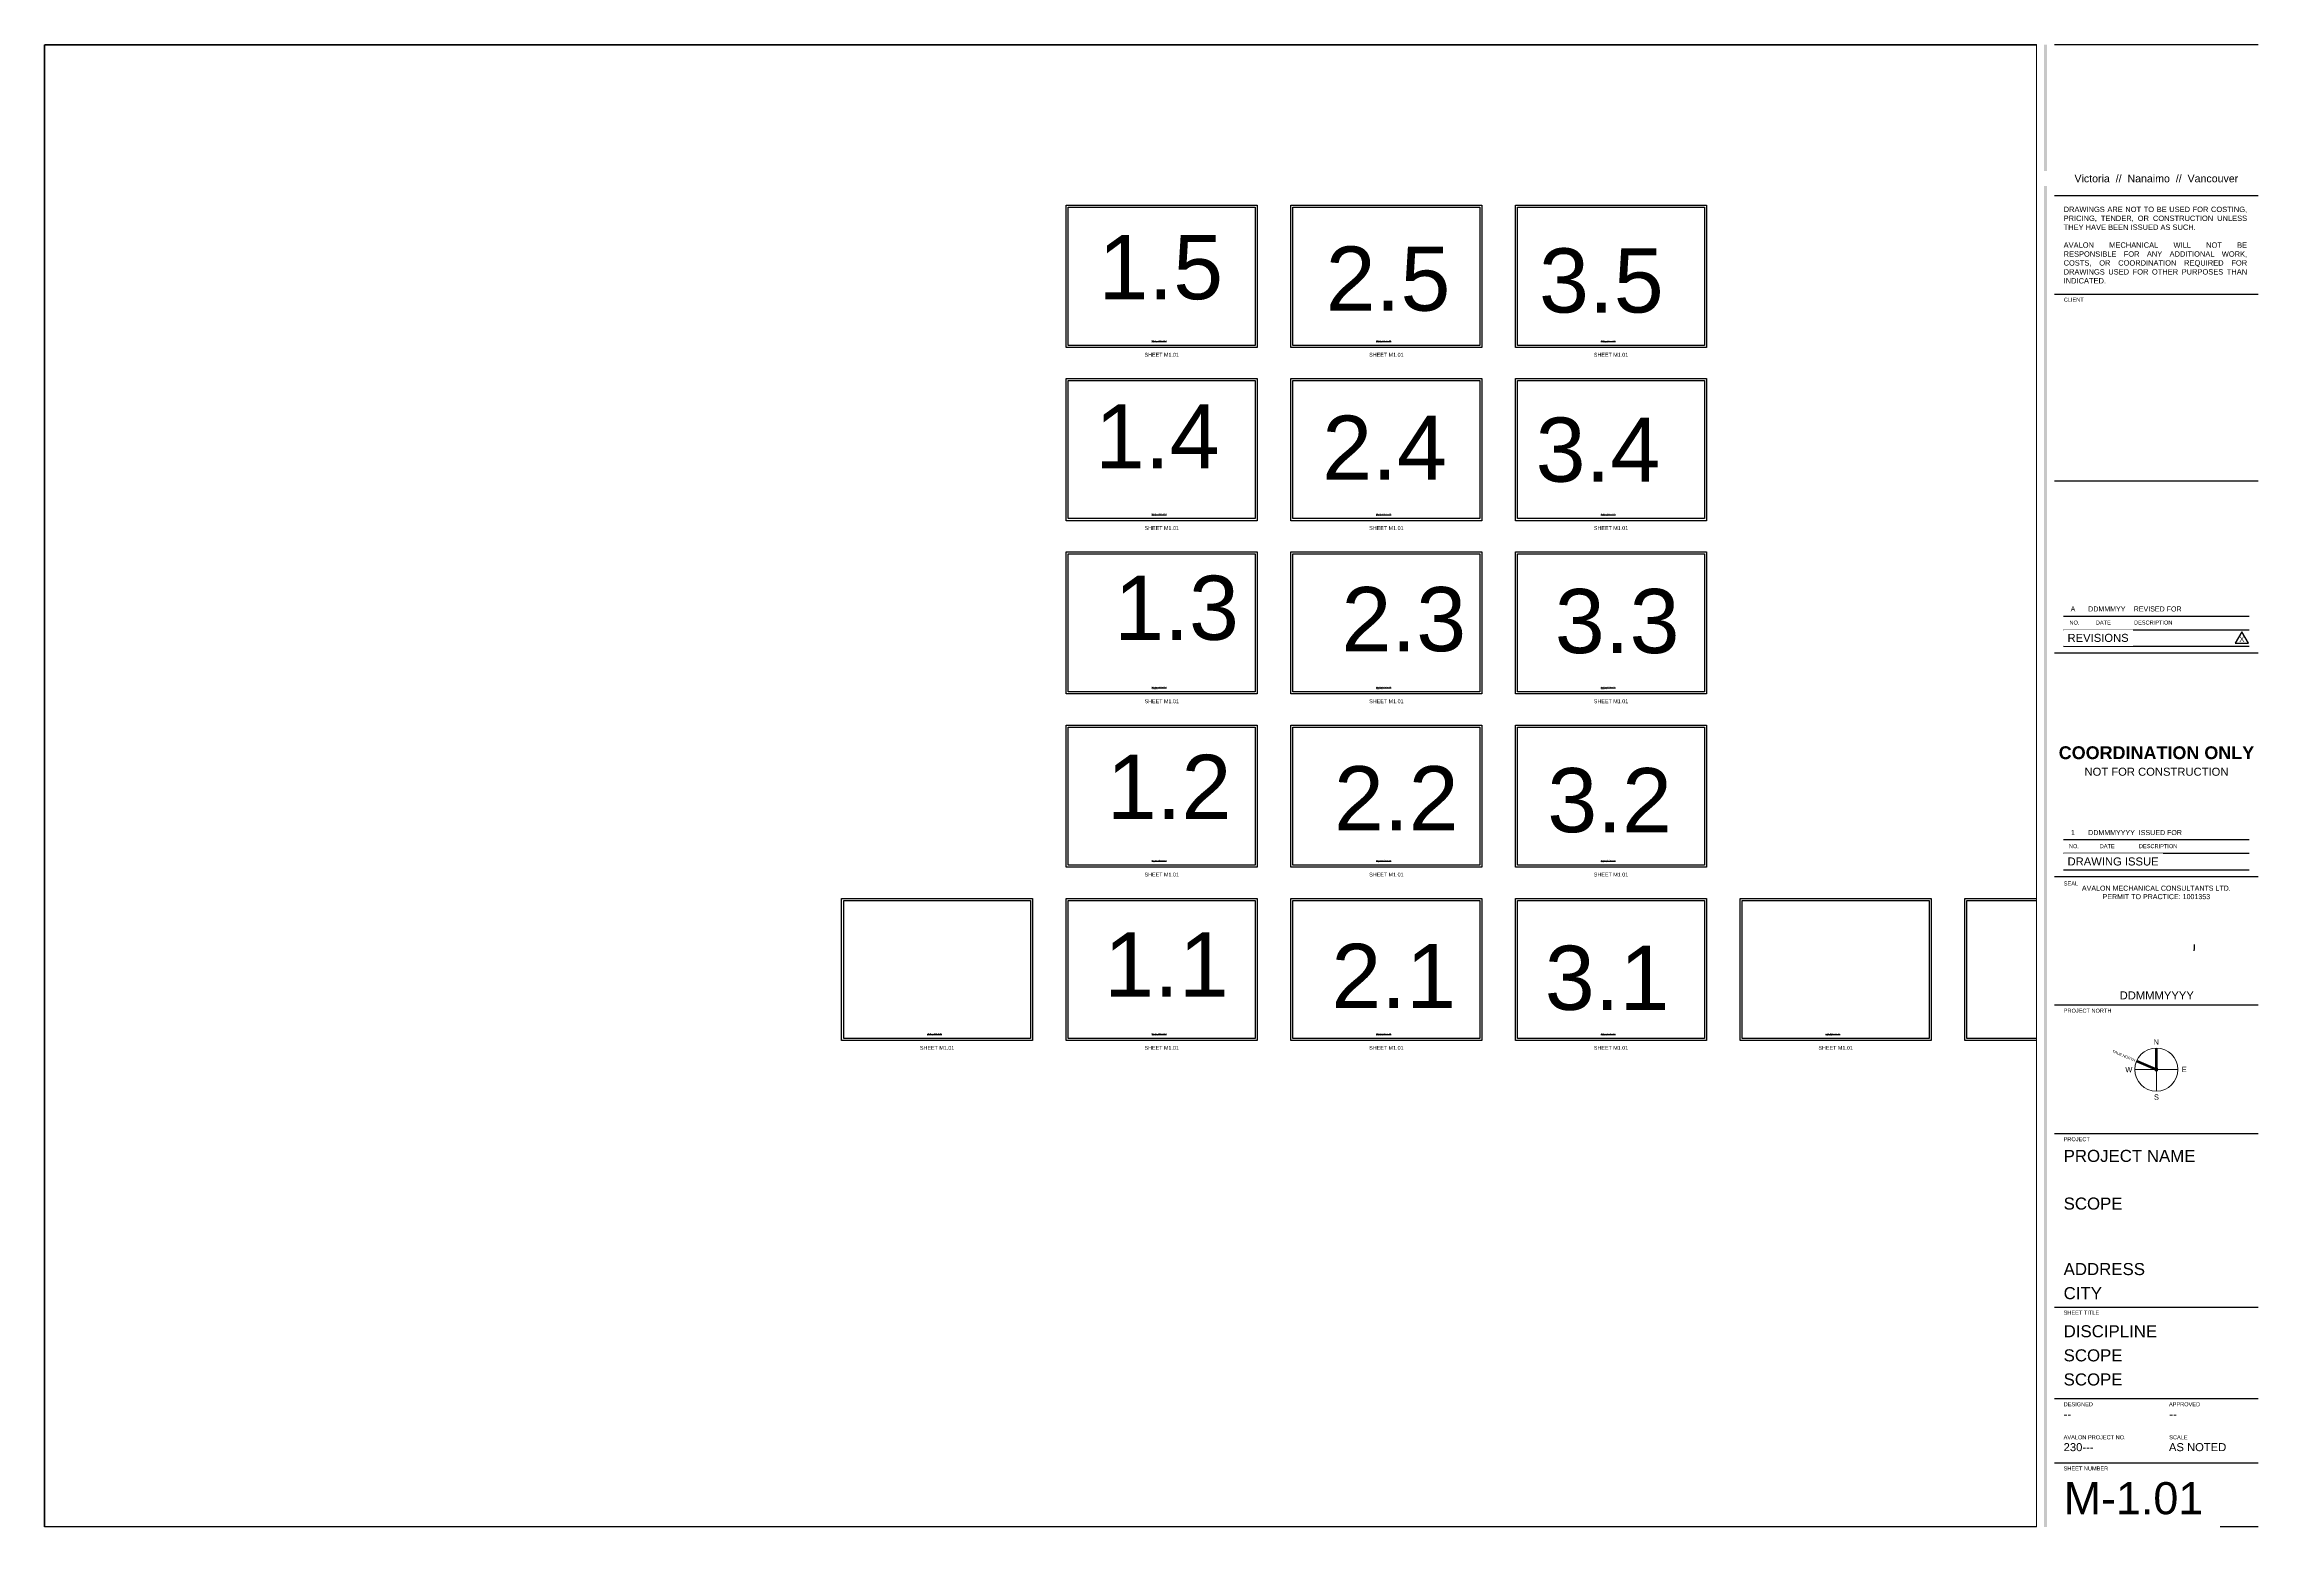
# Paper-space layout 'M-3.04' of a CAD drawing. Header units: inches. Extents: x 0.2 to 34.9, y -0.1 to 23.
# The model-space entities are those that its viewports show. They can reach past a viewport. Long polylines and large blocks are cut down to what shows.
import ezdxf
from ezdxf.enums import TextEntityAlignment as Align

# ---------------------------------------------------------------- set-up
doc = ezdxf.new("R2010")
doc.units = ezdxf.units.IN
doc.header["$LTSCALE"] = 20
doc.header["$MEASUREMENT"] = 0
doc.linetypes.add('DASHED', pattern=[0.75, 0.5, -0.25])
doc.linetypes.add('DOT', pattern=[0.25, 0, -0.25])
doc.layers.add('G-Border', color=130, linetype='Continuous')
doc.layers.add('G-Text', color=200, linetype='Continuous')
doc.layers.add('G-Notes (No Plot)', color=237, linetype='Continuous', plot=False)
doc.layers.add('G-Viewport (No Plot)', color=193, linetype='Continuous', plot=False)
doc.styles.add('Arial', font='arial.ttf', dxfattribs={"height": 8})
doc.styles.add('TITLE', font='arial.ttf')

# ---------------------------------------------------------------- blocks, each defined once
blk = doc.blocks.new('North Arrow')
at = {"linetype": 'ByBlock', "lineweight": 0, "true_color": 0x0b73ae}
h = blk.add_hatch(color=144, dxfattribs=at)
h.paths.add_polyline_path([(-29.1, 13.8, 0.020766), (-30.2, 11.3), (-3.4, 0), (-2.4, 0, -0.251647), (-1.3, 2)])
h.paths.add_polyline_path([(-2.4, 0), (-3.4, 0), (-2.4, -0.4, -0.045847)])
at = {"linetype": 'ByBlock', "lineweight": 0}
blk.add_hatch(color=2, dxfattribs=at).paths.add_polyline_path([(2.4, 0, 1), (-2.4, 0, 1)])
h = blk.add_hatch(color=2, dxfattribs=at)
edge = h.paths.add_edge_path()
edge.add_arc((0, 0), 2.42, 56.5, 123.5)
edge.add_line((-1.3, 2), (-1.3, 32.2))
edge.add_arc((0, 0), 32.2, 87.6207, 92.3793, ccw=False)
edge.add_line((1.3, 32.2), (1.3, 2))
at = {"color": 2, "linetype": 'ByBlock', "lineweight": 0}
for p, q in [((-32.2, 0), (0, 0)), ((-1.3, 2), (-1.3, 32.2)), ((0, 32.2), (0, 2.4)), ((1.3, 2), (1.3, 32.2)), ((32.2, 0), (2.4, 0)), ((0, -2.4), (0, -32.2))]:
    blk.add_line(p, q, dxfattribs=at)
at = {"color": 144, "linetype": 'ByBlock', "lineweight": 0, "true_color": 0x0b73ae}
blk.add_line((-2.4, -0.4), (-30.2, 11.3), dxfattribs=at)
at = {"color": 2, "linetype": 'ByBlock', "lineweight": 0}
for radius in [32.2, 2.42]:
    blk.add_circle((0, 0), radius, dxfattribs=at)
at = {"layer": 'G-Text', "color": 144, "lineweight": 0, "true_color": 0x0b73ae}
blk.add_line((-1.3, 2), (-29.1, 13.8), dxfattribs=at)
at = {"color": 2, "linetype": 'ByBlock', "lineweight": 0, "style": 'TITLE'}
for s, p in [('N', (-0.1, 41.1)), ('W', (-41.1, -0.1)), ('E', (41.7, 0.1)), ('S', (0.1, -41.1))]:
    blk.add_text(s, height=7.94, dxfattribs=at).set_placement(p, align=Align.MIDDLE_CENTER)
at = {"layer": 'G-Text', "color": 2, "lineweight": 0, "insert": (-48.7, 20.5), "char_height": 4.004, "attachment_point": 5, "rotation": 337, "style": 'Arial'}
blk.add_mtext_dynamic_manual_height_columns('\\pxqc;TRUE NORTH', width=40.234, gutter_width=3202.9, heights=[0], dxfattribs=at)
blk = doc.blocks.new('Tag - Triangle')
at = {"color": 0}
blk.add_lwpolyline([(-10, -9), (10, -9), (0, 8)], close=True, dxfattribs=at)
at = {"color": 0, "style": 'Arial'}
blk.add_attdef('A', text='', height=8, dxfattribs=at).set_placement((0, -3.2), align=Align.MIDDLE_CENTER)
blk = doc.blocks.new('Stamp - Coordination')
at = {"layer": 'G-Text', "insert": (-1.578, 0.001), "char_height": 0.2, "attachment_point": 1, "style": 'Arial'}
blk.add_mtext_dynamic_manual_height_columns('\\pxqc;{\\fArial|b1|i0|c0|p34;COORDINATION ONLY}\\P{\\H0.625x;NOT FOR CONSTRUCTION}', width=3.15942, gutter_width=0.495, heights=[0.68], dxfattribs=at)
blk = doc.blocks.new('Stamp - Permit to Practice')
at = {"layer": 'G-Text', "insert": (0, 0), "char_height": 0.07874, "attachment_point": 2, "style": 'Arial', "bg_fill": 2}
blk.add_mtext_dynamic_manual_height_columns('\\pxqc,tc1,4,14;AVALON MECHANICAL CONSULTANTS LTD.\\PPERMIT TO PRACTICE: 1001353', width=2.30704, gutter_width=500, heights=[0], dxfattribs=at)

msp = doc.modelspace()

# ---------------------------------------------------------------- linework, layer by layer
at = {"layer": 'G-Notes (No Plot)', "linetype": 'DASHED'}
for points in [[(4955, 9729), (2043, 9729), (2043, 11880), (4955, 11880)], [(8455, 9729), (5543, 9729), (5543, 11880), (8455, 11880)], [(11955, 9729), (9043, 9729), (9043, 11880), (11955, 11880)], [(4955, 7029), (2043, 7029), (2043, 9180), (4955, 9180)], [(8455, 7029), (5543, 7029), (5543, 9180), (8455, 9180)], [(11955, 7029), (9043, 7029), (9043, 9180), (11955, 9180)], [(4955, 4329), (2043, 4329), (2043, 6480), (4955, 6480)], [(8455, 4329), (5543, 4329), (5543, 6480), (8455, 6480)], [(11955, 4329), (9043, 4329), (9043, 6480), (11955, 6480)], [(4955, 1629), (2043, 1629), (2043, 3780), (4955, 3780)], [(8455, 1629), (5543, 1629), (5543, 3780), (8455, 3780)], [(11955, 1629), (9043, 1629), (9043, 3780), (11955, 3780)], [(1455, -1071), (-1457, -1071), (-1457, 1080), (1455, 1080)], [(4955, -1071), (2043, -1071), (2043, 1080), (4955, 1080)], [(8455, -1071), (5543, -1071), (5543, 1080), (8455, 1080)], [(11955, -1071), (9043, -1071), (9043, 1080), (11955, 1080)], [(15455, -1071), (12543, -1071), (12543, 1080), (15455, 1080)], [(18955, -1071), (16043, -1071), (16043, 1080), (18955, 1080)]]:
    msp.add_lwpolyline(points, close=True, dxfattribs=at)
at = {"layer": 'G-Viewport (No Plot)'}
for points in [[(4987, 9697), (2011, 9697), (2011, 11912), (4987, 11912)], [(8487, 9697), (5511, 9697), (5511, 11912), (8487, 11912)], [(11987, 9697), (9011, 9697), (9011, 11912), (11987, 11912)], [(4987, 6997), (2011, 6997), (2011, 9212), (4987, 9212)], [(8487, 6997), (5511, 6997), (5511, 9212), (8487, 9212)], [(11987, 6997), (9011, 6997), (9011, 9212), (11987, 9212)], [(4987, 4297), (2011, 4297), (2011, 6512), (4987, 6512)], [(8487, 4297), (5511, 4297), (5511, 6512), (8487, 6512)], [(11987, 4297), (9011, 4297), (9011, 6512), (11987, 6512)], [(4987, 1597), (2011, 1597), (2011, 3812), (4987, 3812)], [(8487, 1597), (5511, 1597), (5511, 3812), (8487, 3812)], [(11987, 1597), (9011, 1597), (9011, 3812), (11987, 3812)], [(1487, -1103), (-1489, -1103), (-1489, 1112), (1487, 1112)], [(4987, -1103), (2011, -1103), (2011, 1112), (4987, 1112)], [(8487, -1103), (5511, -1103), (5511, 1112), (8487, 1112)], [(11987, -1103), (9011, -1103), (9011, 1112), (11987, 1112)], [(15487, -1103), (12511, -1103), (12511, 1112), (15487, 1112)], [(18987, -1103), (16011, -1103), (16011, 1112), (18987, 1112)]]:
    msp.add_lwpolyline(points, close=True, dxfattribs=at)

# ---------------------------------------------------------------- texts
at = {"char_height": 60, "attachment_point": 5, "style": 'Arial'}
for insert in [(3499, 9582), (6999, 9582), (10499, 9582), (3499, 6882), (6999, 6882), (10499, 6882), (3499, 4182), (6999, 4182), (10499, 4182), (3499, 1482), (6999, 1482), (10499, 1482), (-1, -1218), (3499, -1218), (6999, -1218), (10499, -1218), (13999, -1218), (17499, -1218)]:
    msp.add_mtext_dynamic_manual_height_columns('SHEET M1.01', width=668.45, gutter_width=25, heights=[0], dxfattribs=dict(at, insert=insert))
at = {"layer": 'G-Text', "color": 7, "style": 'Arial'}
for p in [(3342, 9794), (6842, 9794), (10342, 9794), (3342, 7094), (6842, 7094), (10342, 7094), (3342, 4394), (6842, 4394), (10342, 4394), (3342, 1694), (6842, 1694), (10342, 1694), (-158, -1006), (3342, -1006), (6842, -1006), (10342, -1006), (13842, -1006)]:
    msp.add_text('%%UMAIN FLOOR PLAN', height=18, dxfattribs=at).set_placement(p)
at = {"layer": 'G-Text', "color": 1, "style": 'Arial'}
for p in [(3343, 9771), (6843, 9771), (10343, 9771), (3343, 7071), (6843, 7071), (10343, 7071), (3343, 4371), (6843, 4371), (10343, 4371), (3343, 1671), (6843, 1671), (10343, 1671), (-157, -1029), (3343, -1029), (6843, -1029), (10343, -1029), (13843, -1029)]:
    msp.add_text('SCALE: 1/8"=1\'-0"', height=9, dxfattribs=at).set_placement(p)
at = {"layer": 'G-Text', "char_height": 1000, "attachment_point": 1, "style": 'Arial'}
for s, insert in [('1.5', (2513, 11447)), ('2.5', (6054, 11269)), ('3.5', (9378, 11240)), ('1.4', (2459, 8811)), ('2.4', (6000, 8634)), ('3.4', (9325, 8604)), ('1.3', (2759, 6140)), ('2.3', (6300, 5963)), ('3.3', (9624, 5933)), ('1.2', (2642, 3349)), ('2.2', (6183, 3171)), ('3.2', (9507, 3142)), ('1.1', (2602, 581)), ('2.1', (6143, 403)), ('3.1', (9468, 374))]:
    msp.add_mtext_dynamic_manual_height_columns(s, width=2358, gutter_width=40, heights=[0], dxfattribs=dict(at, insert=insert))

psp = doc.layouts.new('M-3.04')

# ---------------------------------------------------------------- hatches: boundary and pattern name
at = {"layer": 'G-Border', "true_color": 0x83d4f0}
h = psp.add_hatch(color=141, dxfattribs=at)
h.dxf.hatch_style = 1
h.set_gradient(color1=(11, 115, 174), color2=(131, 212, 240), rotation=22.5, tint=1, name='HEMISPHERICAL')
h.paths.add_polyline_path([(31.278, 23.028), (31.278, -0.041), (31.328, -0.041), (31.328, 23.028)])

# ---------------------------------------------------------------- linework, layer by layer
at = {"layer": 'G-Border', "color": 254}
for p, q in [((31.582, 14.136), (34.475, 14.136)), ((31.582, 13.924), (34.475, 13.924)), ((31.582, 13.668), (34.475, 13.668)), ((31.582, 10.656), (34.475, 10.656)), ((31.582, 10.444), (34.475, 10.444))]:
    psp.add_line(p, q, dxfattribs=at)
at = {"layer": 'G-Border', "color": 1}
psp.add_lwpolyline([(31.163, -0.041), (0.166, -0.041), (0.166, 23.028), (31.163, 23.028)], dxfattribs=at)
at = {"layer": 'G-Border'}
for points in [[(34.614, 23.028), (31.444, 23.028)], [(34.614, 19.141), (31.444, 19.141), (31.444, 19.141)], [(34.614, 16.235), (31.444, 16.235)], [(34.614, 13.558), (31.444, 13.558)], [(34.614, 10.078), (31.444, 10.078)], [(34.614, 8.078), (31.444, 8.078)], [(34.614, 6.078), (31.444, 6.078)], [(34.614, 3.377), (31.444, 3.377)], [(34.614, 1.951), (31.444, 1.951)], [(34.614, 0.952), (31.444, 0.952)], [(34.614, -0.041), (31.444, -0.041)]]:
    psp.add_lwpolyline(points, dxfattribs=at)
at = {"layer": 'G-Border', "color": 253, "linetype": 'DOT'}
psp.add_circle((33.029, 9.023), 0.591, dxfattribs=at)

# ---------------------------------------------------------------- block references
at = {"layer": 'G-Text', "xscale": 0.010416667, "yscale": 0.010416667, "zscale": 0.010416667}
psp.add_blockref('Tag - Triangle', (34.36, 13.809), dxfattribs=at).add_auto_attribs({'A': 'X'})
at = {"layer": 'G-Text'}
psp.add_blockref('Stamp - Coordination', (33.029, 12.108), dxfattribs=at)
at = {"layer": 'G-Text', "xscale": 0.010416667, "yscale": 0.010416667, "zscale": 0.010416667}
psp.add_blockref('North Arrow', (33.029, 7.078), dxfattribs=at)

# ---------------------------------------------------------------- texts
at = {"layer": 'G-Border', "color": 1, "char_height": 0.0625, "attachment_point": 1, "style": 'Arial', "bg_fill": 2}
for s, insert, width in [('AVALON PROJECT NO.', (31.586, 1.386), 0.97042), ('SCALE', (33.229, 1.386), 0.28775)]:
    psp.add_mtext(s, dxfattribs=dict(at, insert=insert, width=width))
at = {"layer": 'G-Notes (No Plot)', "style": 'Arial'}
psp.add_text('CLIENT', height=0.0625, dxfattribs=at).set_placement((31.588, 19.028))

# ---------------------------------------------------------------- viewports
at = {"layer": 'G-Viewport (No Plot)'}
psp.add_viewport(center=(15.665, 11.494), size=(30.997, 23.06929), view_center_point=(1611.011, 2865.499), view_height=23097.77962, dxfattribs=at)

# ---------------------------------------------------------------- next in the draw order: texts
at = {"layer": 'G-Border', "color": 1, "insert": (31.586, 19.909), "char_height": 0.083333, "attachment_point": 4, "style": 'Arial', "bg_fill": 2}
psp.add_mtext_dynamic_manual_height_columns('\\pxqj;DRAWINGS ARE NOT TO BE USED FOR COSTING, PRICING, TENDER, OR CONSTRUCTION UNLESS THEY HAVE BEEN ISSUED AS SUCH.  \\P\\PAVALON MECHANICAL WILL NOT BE RESPONSIBLE FOR ANY ADDITIONAL WORK, COSTS, OR COORDINATION REQUIRED FOR DRAWINGS USED FOR OTHER PURPOSES THAN INDICATED.  ', width=2.84734, gutter_width=1, heights=[0], dxfattribs=at)
at = {"layer": 'G-Border', "color": 1, "char_height": 0.0625, "attachment_point": 1, "style": 'Arial', "bg_fill": 2}
for s, insert, width in [('SEAL', (31.588, 10.005), 0.22439), ('PROJECT NORTH', (31.588, 8.025), 0.75255), ('SHEET NUMBER', (31.586, 0.901), 0.69719)]:
    psp.add_mtext(s, dxfattribs=dict(at, insert=insert, width=width))
at = {"layer": 'G-Border', "color": 4, "char_height": 0.1875, "attachment_point": 1, "line_spacing_factor": 1.2, "style": 'Arial', "bg_fill": 2}
for s, insert, width in [('\\pxql;PROJECT NAME', (31.586, 5.828), 2.77453), ('\\pxql;SCOPE', (31.586, 5.086), 2.77453), ('\\pxql;ADDRESS\\PCITY', (31.586, 4.067), 2.77453), ('\\pxql;DISCIPLINE\\PSCOPE\\PSCOPE', (31.586, 3.099), 3.00653)]:
    psp.add_mtext(s, dxfattribs=dict(at, insert=insert, width=width))
at = {"layer": 'G-Notes (No Plot)', "char_height": 0.07874, "attachment_point": 7, "style": 'Arial', "bg_fill": 2}
for s, insert in [('\\pxt3,12;\\P\\P\\P\\ptc1,4,13;^IA^IDDMMMYY^IREVISED FOR ', (31.653, 14.206)), ('\\pxt3,12;\\P\\P\\P\\ptc1,4,14;^I1^IDDMMMYYYY^IISSUED FOR ', (31.653, 10.726))]:
    psp.add_mtext_dynamic_manual_height_columns(s, width=2.82206, gutter_width=500, heights=[0], dxfattribs=dict(at, insert=insert))

# ---------------------------------------------------------------- next in the draw order: linework, layer by layer
at = {"layer": 'G-Border', "color": 254}
psp.add_line((31.582, 10.188), (34.475, 10.188), dxfattribs=at)
at = {"layer": 'G-Border'}
psp.add_lwpolyline([(34.614, 20.678), (31.444, 20.678), (31.444, 20.678)], dxfattribs=at)

# ---------------------------------------------------------------- next in the draw order: block references
at = {"layer": 'G-Notes (No Plot)'}
psp.add_blockref('Stamp - Permit to Practice', (33.029, 9.94), dxfattribs=at)

# ---------------------------------------------------------------- next in the draw order: texts
at = {"layer": 'G-Border', "color": 1, "char_height": 0.0625, "attachment_point": 1, "style": 'Arial', "bg_fill": 2}
for s, insert, width in [('NO.', (31.677, 14.066), 0.156), ('DATE', (32.087, 14.066), 0.23403), ('DESCRIPTION', (32.682, 14.066), 0.59968), ('NO.', (31.668, 10.586), 0.156), ('DATE', (32.148, 10.586), 0.23403), ('DESCRIPTION', (32.758, 10.586), 0.59968), ('PROJECT', (31.586, 6.025), 0.40952), ('SHEET TITLE', (31.586, 3.326), 0.55584), ('DESIGNED', (31.586, 1.9), 0.45833), ('APPROVED', (33.225, 1.9), 0.48776)]:
    psp.add_mtext(s, dxfattribs=dict(at, insert=insert, width=width))
at = {"layer": 'G-Border', "color": 4, "insert": (31.586, 0.657), "char_height": 0.5, "width": 2.18481, "attachment_point": 1, "style": 'Arial', "bg_fill": 2}
psp.add_mtext('M-1.01', dxfattribs=at)
at = {"layer": 'G-Notes (No Plot)', "insert": (33.035, 8.295), "char_height": 0.125, "width": 1.16027, "attachment_point": 2, "style": 'Arial', "bg_fill": 2}
psp.add_mtext('DDMMMYYYY', dxfattribs=at)

# ---------------------------------------------------------------- next in the draw order: texts
at = {"layer": 'G-Border', "color": 1, "insert": (33.029, 20.945), "char_height": 0.11808, "attachment_point": 5, "style": 'Arial', "bg_fill": 2}
psp.add_mtext_dynamic_manual_height_columns('\\pxqc;Victoria  //  Nanaimo  //  Vancouver', width=3.70959, gutter_width=1, heights=[0], dxfattribs=at)
at = {"layer": 'G-Border', "color": 4, "char_height": 0.125, "attachment_point": 1, "style": 'Arial', "bg_fill": 2}
for s, insert, width in [('REVISIONS', (31.647, 13.859), 0.95573), ('DRAWING ISSUE', (31.647, 10.379), 1.42361), ('--', (31.586, 1.777), 0.11688), ('--', (33.231, 1.777), 0.11688), ('230---', (31.586, 1.264), 0.46814), ('AS NOTED', (33.225, 1.264), 0.89737)]:
    psp.add_mtext(s, dxfattribs=dict(at, insert=insert, width=width))

doc.saveas('drawing.dxf')
